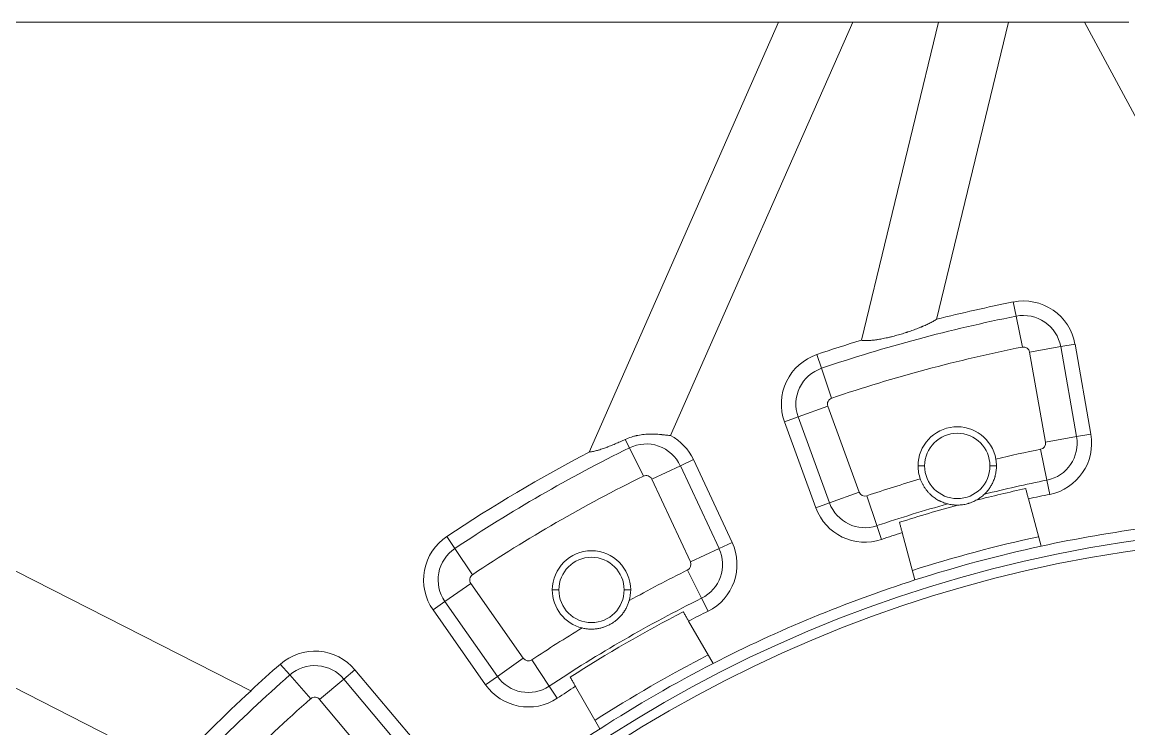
# Model space of a CAD drawing. Header units: millimetres. Extents: x 2451 to 3354, y 1343 to 1943.
# Drawn here: x 2536.9 to 2706.4, y 1834.9 to 1943.2 of the extents above; entities that cross this region are included whole.
import ezdxf

# ---------------------------------------------------------------- set-up
doc = ezdxf.new("R2010")
doc.units = ezdxf.units.MM
doc.layers.add('core', color=7, linetype='Continuous', lineweight=20)

msp = doc.modelspace()

# ---------------------------------------------------------------- linework, layer by layer
at = {"layer": 'core'}
for p, q in [((2652.74, 1943.18), (2513.1, 1943.18)), ((2652.74, 1943.18), (2623.74, 1877.31)), ((2636.21, 1879.84), (2664.09, 1943.18)), ((2664.09, 1943.18), (2652.74, 1943.18)), ((2677.23, 1943.18), (2664.09, 1943.18)), ((2677.23, 1943.18), (2665.43, 1894.44)), ((2676.9, 1897.64), (2687.92, 1943.18)), ((2687.92, 1943.18), (2677.23, 1943.18)), ((2699.55, 1943.18), (2687.92, 1943.18)), ((2706.37, 1943.18), (2699.55, 1943.18)), ((2699.55, 1943.18), (2720.4, 1904.48)), ((2688.67, 1900.3), (2689.11, 1898.12)), ((2690.06, 1893.38), (2689.11, 1898.12)), ((2691.17, 1892.62), (2695.93, 1893.46)), ((2691.17, 1892.62), (2693.61, 1878.83)), ((2698.12, 1893.84), (2695.93, 1893.46)), ((2695.93, 1893.46), (2698.36, 1879.67)), ((2700.55, 1880.05), (2698.12, 1893.84)), ((2658.61, 1892.24), (2659.32, 1890.14)), ((2660.86, 1885.56), (2659.32, 1890.14)), ((2660.28, 1884.34), (2655.74, 1882.69)), ((2665.07, 1871.18), (2660.28, 1884.34)), ((2653.65, 1881.93), (2655.74, 1882.69)), ((2660.53, 1869.53), (2655.74, 1882.69)), ((2653.65, 1881.93), (2658.44, 1868.77)), ((2629.26, 1879.24), (2629.9, 1877.95)), ((2693.61, 1878.83), (2698.36, 1879.67)), ((2700.55, 1880.05), (2698.36, 1879.67)), ((2632.04, 1873.62), (2629.9, 1877.95)), ((2692.86, 1877.73), (2693.81, 1873)), ((2639.71, 1876.15), (2637.7, 1875.22)), ((2645.63, 1863.46), (2639.71, 1876.15)), ((2633.32, 1873.17), (2637.7, 1875.22)), ((2637.7, 1875.22), (2643.62, 1862.52)), ((2674.1, 1875.18), (2675.1, 1875.18)), ((2686.1, 1875.18), (2685.1, 1875.18)), ((2633.32, 1873.17), (2639.24, 1860.48)), ((2694.25, 1870.82), (2693.81, 1873)), ((2665.07, 1871.18), (2660.53, 1869.53)), ((2666.26, 1870.61), (2667.8, 1866.03)), ((2658.44, 1868.77), (2660.53, 1869.53)), ((2692.94, 1862.88), (2690.99, 1870.14)), ((2668.51, 1863.92), (2667.8, 1866.03)), ((2571.94, 1840.74), (2525.28, 1864.51)), ((2601.96, 1864.38), (2603.19, 1862.53)), ((2671.68, 1864.96), (2673.62, 1857.71)), ((2605.87, 1858.51), (2603.19, 1862.53)), ((2639.24, 1860.48), (2643.62, 1862.52)), ((2645.63, 1863.46), (2643.62, 1862.52)), ((2638.8, 1859.23), (2640.95, 1854.91)), ((2605.62, 1857.18), (2601.66, 1854.41)), ((2613.65, 1845.71), (2605.62, 1857.18)), ((2618.1, 1856.18), (2619.1, 1856.18)), ((2630.1, 1856.18), (2629.1, 1856.18)), ((2599.84, 1853.14), (2601.66, 1854.41)), ((2609.7, 1842.94), (2601.66, 1854.41)), ((2641.94, 1852.92), (2640.95, 1854.91)), ((2599.84, 1853.14), (2607.88, 1841.66)), ((2642.72, 1844.91), (2638.97, 1851.41)), ((2519.73, 1849.38), (2559.98, 1828.88)), ((2613.65, 1845.71), (2609.7, 1842.94)), ((2614.95, 1845.46), (2617.63, 1841.44)), ((2576.46, 1844.82), (2577.93, 1843.15)), ((2587.87, 1843.95), (2586.17, 1842.52)), ((2596.88, 1833.22), (2587.87, 1843.95)), ((2581.12, 1839.52), (2577.93, 1843.15)), ((2582.47, 1839.42), (2586.17, 1842.52)), ((2586.17, 1842.52), (2595.17, 1831.8)), ((2607.88, 1841.66), (2609.7, 1842.94)), ((2571.97, 1840.73), (2571.94, 1840.74)), ((2618.86, 1839.59), (2617.63, 1841.44)), ((2621.64, 1841.41), (2625.4, 1834.91)), ((2582.47, 1839.42), (2591.47, 1828.69))]:
    msp.add_line(p, q, dxfattribs=at)
for centre, radius, start, end in [((2736.1, 1663.18), 241.82, 101.3098, 104.1698), ((2690.24, 1892.45), 8, 10, 101.3098), ((2736.1, 1663.18), 239.6, 101.3098, 108.6902), ((2690.24, 1892.45), 5.78, 10, 101.3098), ((2736.1, 1663.18), 241.82, 106.9905, 108.6902), ((2736.1, 1663.18), 234.77, 101.3098, 108.6902), ((2690.24, 1892.45), 0.948, 10, 101.3098), ((2661.17, 1884.66), 8, 108.6902, 200), ((2661.17, 1884.66), 5.78, 108.6902, 200), ((2661.17, 1884.66), 0.948, 108.6902, 200), ((2680.1, 1875.18), 6, 10.1735, 180), ((2632.46, 1872.77), 8, 25, 62.0801), ((2680.1, 1875.18), 5, 0, 180), ((2692.67, 1878.66), 5.78, 281.3932, 10), ((2692.67, 1878.66), 8, 281.3932, 10), ((2736.1, 1663.18), 241.82, 117.6872, 123.6902), ((2736.1, 1663.18), 239.6, 116.3098, 123.6902), ((2632.46, 1872.77), 5.78, 25, 116.3098), ((2736.1, 1663.18), 218.87, 101.3932, 103.231), ((2692.67, 1878.66), 0.948, 281.3932, 10), ((2680.1, 1875.18), 6, 180, 199.42), ((2680.1, 1875.18), 5, 180, 0), ((2736.1, 1663.18), 234.77, 116.3098, 123.6902), ((2632.46, 1872.77), 0.948, 25, 116.3098), ((2736.1, 1663.18), 218.87, 106.3625, 108.6068), ((2736.1, 1663.18), 214.04, 101.3932, 104.0198), ((2665.96, 1871.5), 0.948, 200, 288.6068), ((2736.1, 1663.18), 213.45, 102.3147, 104.4134), ((2736.1, 1663.18), 211.82, 101.3932, 102.294), ((2665.96, 1871.5), 5.78, 200, 288.6068), ((2736.1, 1663.18), 214.04, 105.5738, 108.6068), ((2736.1, 1663.18), 213.45, 105.1801, 107.6853), ((2665.96, 1871.5), 8, 200, 288.6068), ((2736.1, 1663.18), 204.32, 92.8054, 102.1946), ((2736.1, 1663.18), 202.61, 0, 180), ((2736.1, 1663.18), 201.12, 0, 180), ((2606.4, 1857.72), 8, 123.6902, 215), ((2736.1, 1663.18), 211.82, 107.706, 108.6068), ((2736.1, 1663.18), 205.82, 102.2151, 107.7849), ((2606.4, 1857.72), 5.78, 123.6902, 215), ((2624.1, 1856.18), 6, 0, 180), ((2638.38, 1860.08), 5.78, 296.3932, 25), ((2638.38, 1860.08), 8, 296.3932, 25), ((2736.1, 1663.18), 204.32, 102.1946, 107.8054), ((2624.1, 1856.18), 5, 0, 180), ((2638.38, 1860.08), 0.948, 296.3932, 25), ((2736.1, 1663.18), 218.87, 116.3932, 119.0352), ((2606.4, 1857.72), 0.948, 123.6902, 215), ((2736.1, 1663.18), 204.32, 107.8054, 117.1946), ((2624.1, 1856.18), 6, 180, 256.0931), ((2624.1, 1856.18), 5, 180, 0), ((2624.1, 1856.18), 6, 344.1611, 0), ((2736.1, 1663.18), 214.04, 116.3932, 123.6068), ((2736.1, 1663.18), 213.45, 117.3147, 122.6853), ((2736.1, 1663.18), 211.82, 116.3932, 117.294), ((2736.1, 1663.18), 218.87, 121.2189, 123.6068), ((2581.75, 1838.81), 8, 40, 131.3098), ((2614.43, 1846.25), 0.948, 215, 303.6068), ((2736.1, 1663.18), 205.82, 117.2151, 122.7849), ((2736.1, 1663.18), 241.82, 131.3098, 132.7524), ((2581.75, 1838.81), 5.78, 40, 131.3098), ((2736.1, 1663.18), 204.32, 117.1946, 122.8054), ((2736.1, 1663.18), 239.6, 131.3098, 138.6902), ((2614.43, 1846.25), 5.78, 215, 303.6068), ((2736.1, 1663.18), 241.79, 132.7501, 136.7435), ((2614.43, 1846.25), 8, 215, 303.6068), ((2736.1, 1663.18), 211.82, 122.706, 123.6068), ((2736.1, 1663.18), 234.77, 131.3098, 138.6902), ((2581.75, 1838.81), 0.948, 40, 131.3098), ((2736.1, 1663.18), 204.32, 122.8054, 132.1946)]:
    msp.add_arc(centre, radius, start, end, dxfattribs=at)
for points, knots in [([(2676.9, 1897.64), (2676.74, 1897.53), (2676.57, 1897.43), (2676.21, 1897.23), (2676.01, 1897.13), (2675.6, 1896.92), (2675.39, 1896.82), (2675.05, 1896.67), (2674.94, 1896.62), (2674.79, 1896.56), (2674.76, 1896.54), (2674.7, 1896.52), (2674.61, 1896.48), (2674.52, 1896.44), (2674.22, 1896.32), (2673.72, 1896.12), (2673.2, 1895.93), (2672.8, 1895.79), (2672.66, 1895.75), (2672.49, 1895.69), (2672.46, 1895.68), (2672.39, 1895.66), (2672.29, 1895.62), (2672.18, 1895.59), (2671.84, 1895.48), (2671.56, 1895.4), (2671.01, 1895.23), (2670.73, 1895.16), (2670.31, 1895.05), (2670.17, 1895.01), (2669.95, 1894.96), (2669.88, 1894.94), (2669.74, 1894.91), (2669.67, 1894.89), (2669.32, 1894.81), (2669.05, 1894.75), (2668.5, 1894.64), (2668.24, 1894.59), (2667.91, 1894.54), (2667.84, 1894.53), (2667.71, 1894.51), (2667.65, 1894.5), (2667.46, 1894.48), (2667.34, 1894.46), (2666.98, 1894.42), (2666.75, 1894.4), (2666.43, 1894.39), (2666.32, 1894.38), (2666.17, 1894.38), (2666.12, 1894.38), (2666.05, 1894.38), (2666.02, 1894.38), (2665.98, 1894.39), (2665.86, 1894.39), (2665.66, 1894.4), (2665.51, 1894.43), (2665.43, 1894.44)], [0, 0, 0, 0, 0.0625, 0.0625, 0.125, 0.125, 0.1875, 0.1875, 0.21875, 0.21875, 0.226563, 0.226563, 0.234375, 0.25, 0.25, 0.3125, 0.375, 0.375, 0.40625, 0.40625, 0.414063, 0.414063, 0.421875, 0.4375, 0.4375, 0.5, 0.5, 0.5625, 0.5625, 0.59375, 0.59375, 0.609375, 0.609375, 0.625, 0.625, 0.6875, 0.6875, 0.75, 0.75, 0.765625, 0.765625, 0.78125, 0.78125, 0.8125, 0.8125, 0.875, 0.875, 0.90625, 0.90625, 0.921875, 0.921875, 0.929687, 0.929687, 0.9375, 0.96875, 1, 1, 1, 1]), ([(2629.26, 1879.24), (2629.01, 1879.12), (2628.75, 1879.01), (2628.24, 1878.78), (2627.99, 1878.67), (2627.49, 1878.46), (2627.24, 1878.36), (2626.86, 1878.21), (2626.74, 1878.16), (2626.56, 1878.09), (2626.49, 1878.07), (2626.37, 1878.02), (2626.31, 1878), (2626.01, 1877.89), (2625.77, 1877.8), (2625.42, 1877.69), (2625.31, 1877.65), (2625.14, 1877.6), (2625.08, 1877.58), (2624.97, 1877.55), (2624.92, 1877.54), (2624.76, 1877.49), (2624.65, 1877.46), (2624.45, 1877.42), (2624.35, 1877.39), (2624.16, 1877.36), (2624.07, 1877.34), (2623.9, 1877.32), (2623.81, 1877.31), (2623.74, 1877.31)], [0, 0, 0, 0, 0.125, 0.125, 0.25, 0.25, 0.375, 0.375, 0.4375, 0.4375, 0.46875, 0.46875, 0.5, 0.5, 0.625, 0.625, 0.6875, 0.6875, 0.71875, 0.71875, 0.75, 0.75, 0.8125, 0.8125, 0.875, 0.875, 0.9375, 0.9375, 1, 1, 1, 1]), ([(2636.21, 1879.84), (2636.12, 1879.85), (2636.02, 1879.85), (2635.82, 1879.87), (2635.72, 1879.88), (2635.5, 1879.9), (2635.39, 1879.91), (2635.15, 1879.94), (2635.02, 1879.95), (2634.86, 1879.97), (2634.83, 1879.97), (2634.76, 1879.98), (2634.66, 1879.99), (2634.56, 1880), (2634.35, 1880.02), (2634.21, 1880.03), (2633.77, 1880.05), (2633.47, 1880.06), (2633.11, 1880.06), (2633.07, 1880.06), (2632.99, 1880.06), (2632.87, 1880.06), (2632.75, 1880.05), (2632.51, 1880.04), (2632.34, 1880.03), (2631.85, 1879.98), (2631.52, 1879.93), (2631.15, 1879.86), (2631.11, 1879.85), (2631.02, 1879.83), (2630.9, 1879.8), (2630.78, 1879.77), (2630.53, 1879.71), (2630.37, 1879.66), (2629.89, 1879.5), (2629.57, 1879.38), (2629.26, 1879.24)], [0, 0, 0, 0, 0.0625, 0.0625, 0.125, 0.125, 0.1875, 0.1875, 0.25, 0.25, 0.265625, 0.265625, 0.28125, 0.3125, 0.3125, 0.375, 0.375, 0.5, 0.5, 0.515625, 0.515625, 0.53125, 0.5625, 0.5625, 0.625, 0.625, 0.75, 0.75, 0.765625, 0.765625, 0.78125, 0.8125, 0.8125, 0.875, 0.875, 1, 1, 1, 1]), ([(2686.1, 1875.18), (2686.1, 1875.05), (2686.09, 1874.92), (2686.08, 1874.68), (2686.06, 1874.56), (2686.02, 1874.2), (2685.98, 1873.96), (2685.91, 1873.71), (2685.91, 1873.68), (2685.89, 1873.63), (2685.88, 1873.6), (2685.86, 1873.51), (2685.85, 1873.46), (2685.8, 1873.3), (2685.76, 1873.19), (2685.65, 1872.89), (2685.56, 1872.69), (2685.45, 1872.46), (2685.42, 1872.41), (2685.37, 1872.32), (2685.35, 1872.28), (2685.28, 1872.15), (2685.23, 1872.06), (2685.12, 1871.9), (2685.07, 1871.82), (2684.97, 1871.67), (2684.91, 1871.6), (2684.81, 1871.46), (2684.75, 1871.39), (2684.67, 1871.3), (2684.65, 1871.26), (2684.59, 1871.2), (2684.57, 1871.17), (2684.49, 1871.09), (2684.43, 1871.03), (2684.34, 1870.93), (2684.29, 1870.88), (2684.24, 1870.84)], [0, 0, 0, 0, 0.0625, 0.0625, 0.125, 0.125, 0.25, 0.25, 0.265625, 0.265625, 0.28125, 0.28125, 0.3125, 0.3125, 0.375, 0.375, 0.5, 0.5, 0.53125, 0.53125, 0.5625, 0.5625, 0.625, 0.625, 0.6875, 0.6875, 0.75, 0.75, 0.8125, 0.8125, 0.84375, 0.84375, 0.875, 0.875, 0.9375, 0.9375, 1, 1, 1, 1]), ([(2678.63, 1869.36), (2678.56, 1869.38), (2678.48, 1869.4), (2678.32, 1869.44), (2678.24, 1869.47), (2678.06, 1869.53), (2677.97, 1869.57), (2677.78, 1869.64), (2677.69, 1869.68), (2677.54, 1869.75), (2677.49, 1869.77), (2677.42, 1869.81), (2677.39, 1869.82), (2677.34, 1869.85), (2677.22, 1869.91), (2677.09, 1869.98), (2676.89, 1870.1), (2676.79, 1870.17), (2676.59, 1870.3), (2676.49, 1870.38), (2676.3, 1870.53), (2676.2, 1870.61), (2676.05, 1870.75), (2676, 1870.79), (2675.9, 1870.88), (2675.86, 1870.93), (2675.71, 1871.08), (2675.62, 1871.18), (2675.44, 1871.39), (2675.35, 1871.5), (2675.23, 1871.67), (2675.19, 1871.73), (2675.12, 1871.82), (2675.1, 1871.85), (2675.06, 1871.91), (2674.96, 1872.07), (2674.87, 1872.23), (2674.73, 1872.49), (2674.67, 1872.62), (2674.54, 1872.9), (2674.49, 1873.04), (2674.44, 1873.18)], [0, 0, 0, 0, 0.0625, 0.0625, 0.125, 0.125, 0.1875, 0.1875, 0.25, 0.25, 0.28125, 0.28125, 0.296875, 0.296875, 0.3125, 0.375, 0.375, 0.4375, 0.4375, 0.5, 0.5, 0.5625, 0.5625, 0.59375, 0.59375, 0.625, 0.625, 0.6875, 0.6875, 0.75, 0.75, 0.78125, 0.78125, 0.796875, 0.796875, 0.8125, 0.875, 0.875, 0.9375, 0.9375, 1, 1, 1, 1]), ([(2682.96, 1869.91), (2683.04, 1869.95), (2683.11, 1869.99), (2683.25, 1870.07), (2683.31, 1870.11), (2683.43, 1870.19), (2683.49, 1870.23), (2683.6, 1870.31), (2683.65, 1870.34), (2683.81, 1870.46), (2683.9, 1870.54), (2684.08, 1870.69), (2684.16, 1870.77), (2684.24, 1870.84)], [0, 0, 0, 0, 0.125, 0.125, 0.25, 0.25, 0.375, 0.375, 0.5, 0.5, 0.75, 0.75, 1, 1, 1, 1]), ([(2678.63, 1869.36), (2678.74, 1869.33), (2678.85, 1869.31), (2679.08, 1869.26), (2679.2, 1869.24), (2679.39, 1869.22), (2679.45, 1869.21), (2679.59, 1869.2), (2679.66, 1869.19), (2679.8, 1869.18), (2679.88, 1869.18), (2680.04, 1869.18), (2680.12, 1869.18), (2680.2, 1869.18)], [0, 0, 0, 0, 0.25, 0.25, 0.5, 0.5, 0.625, 0.625, 0.75, 0.75, 0.875, 0.875, 1, 1, 1, 1]), ([(2680.2, 1869.18), (2680.44, 1869.18), (2680.68, 1869.2), (2681.16, 1869.27), (2681.39, 1869.31), (2681.68, 1869.39), (2681.74, 1869.41), (2681.86, 1869.44), (2681.92, 1869.46), (2682.09, 1869.52), (2682.2, 1869.56), (2682.54, 1869.69), (2682.75, 1869.79), (2682.96, 1869.91)], [0, 0, 0, 0, 0.25, 0.25, 0.5, 0.5, 0.5625, 0.5625, 0.625, 0.625, 0.75, 0.75, 1, 1, 1, 1]), ([(2629.87, 1854.54), (2629.81, 1854.35), (2629.75, 1854.17), (2629.61, 1853.81), (2629.54, 1853.64), (2629.36, 1853.3), (2629.27, 1853.13), (2629.14, 1852.93), (2629.11, 1852.89), (2629.06, 1852.81), (2629.03, 1852.77), (2628.95, 1852.65), (2628.89, 1852.57), (2628.72, 1852.34), (2628.59, 1852.2), (2628.33, 1851.92), (2628.19, 1851.79), (2627.98, 1851.6), (2627.9, 1851.54), (2627.79, 1851.45), (2627.75, 1851.42), (2627.67, 1851.36), (2627.63, 1851.33), (2627.44, 1851.19), (2627.27, 1851.08), (2626.94, 1850.89), (2626.77, 1850.8), (2626.43, 1850.64), (2626.25, 1850.57), (2626.02, 1850.49), (2625.97, 1850.48), (2625.88, 1850.45), (2625.84, 1850.43), (2625.7, 1850.39), (2625.6, 1850.37), (2625.32, 1850.3), (2625.14, 1850.26), (2624.76, 1850.21), (2624.57, 1850.19), (2624.28, 1850.18), (2624.18, 1850.18), (2624.04, 1850.18), (2623.99, 1850.18), (2623.89, 1850.18), (2623.85, 1850.18), (2623.61, 1850.19), (2623.41, 1850.21), (2623.03, 1850.27), (2622.84, 1850.31), (2622.65, 1850.35)], [0, 0, 0, 0, 0.0625, 0.0625, 0.125, 0.125, 0.1875, 0.1875, 0.203125, 0.203125, 0.21875, 0.21875, 0.25, 0.25, 0.3125, 0.3125, 0.375, 0.375, 0.40625, 0.40625, 0.421875, 0.421875, 0.4375, 0.4375, 0.5, 0.5, 0.5625, 0.5625, 0.625, 0.625, 0.640625, 0.640625, 0.65625, 0.65625, 0.6875, 0.6875, 0.75, 0.75, 0.8125, 0.8125, 0.84375, 0.84375, 0.859375, 0.859375, 0.875, 0.875, 0.9375, 0.9375, 1, 1, 1, 1])]:
    msp.add_open_spline(points, degree=3, knots=knots, dxfattribs=at)
for points in [[(2686, 1876.24), (2686.03, 1876.06), (2686.08, 1875.71), (2686.1, 1875.35), (2686.1, 1875.18)], [(2690.57, 1871.71), (2690.62, 1871.54), (2690.71, 1871.19), (2690.85, 1870.66), (2690.95, 1870.31), (2690.99, 1870.14)], [(2671.68, 1864.96), (2671.63, 1865.14), (2671.53, 1865.49), (2671.39, 1866.01), (2671.3, 1866.36), (2671.25, 1866.54)], [(2638.15, 1852.83), (2638.24, 1852.67), (2638.42, 1852.35), (2638.69, 1851.88), (2638.87, 1851.57), (2638.97, 1851.41)], [(2621.64, 1841.41), (2621.55, 1841.57), (2621.37, 1841.88), (2621.1, 1842.35), (2620.92, 1842.67), (2620.83, 1842.83)]]:
    msp.add_open_spline(points, degree=3, dxfattribs=at)

doc.saveas('drawing.dxf')
